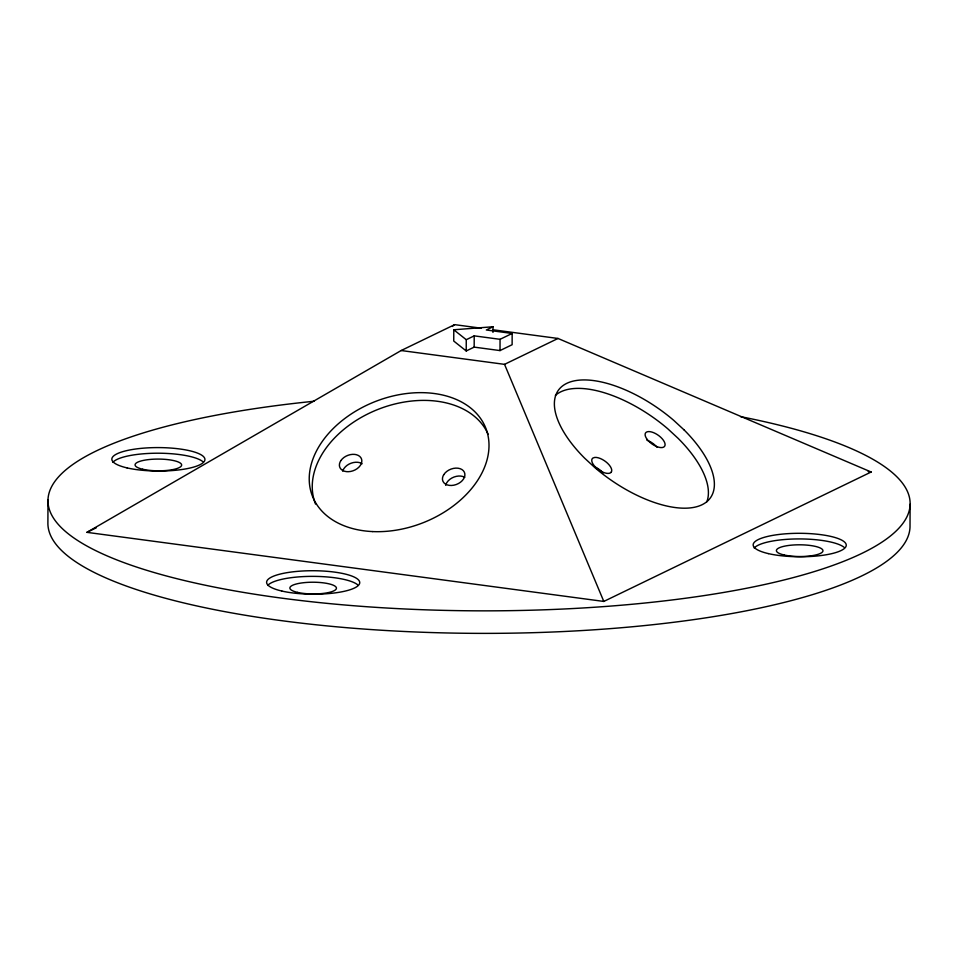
<?xml version="1.0" encoding="UTF-8"?>
<svg xmlns="http://www.w3.org/2000/svg" width="958" height="958" viewBox="0 0 958 958"><rect width="100%" height="100%" fill="white"/><g stroke="black" fill="none" stroke-linecap="round" stroke-linejoin="round"><path stroke-width="1.44" d="M47.984 500.1L47.9 522.625A431.076 108.661 0.2 0 0 476.33 633.358A431.076 108.661 0.2 0 0 910.016 526.78L910.1 504.255M492.999 326.762L453.781 329.78L453.745 341.048L466.223 350.963L474.174 347.119L500.016 350.58L512.123 344.712L512.159 333.456L486.317 329.995L492.999 326.762L492.975 332.39M466.223 350.963L466.259 339.707L453.781 329.78M474.174 347.119L474.21 335.863L500.052 339.312L512.159 333.456M500.016 350.58L500.052 339.312M452.308 326.462L454.643 324.642L481.215 328.199M493.035 329.78L558.011 338.461L871.157 472.007L603.803 601.432L86.915 532.349L401.163 350.532L454.643 324.642M466.259 339.707L474.21 335.863M86.915 532.349L96.327 527.786M401.163 350.532L504.543 364.351L558.011 338.461M868.199 471.611L871.157 472.007M504.543 364.351L603.803 601.432M555.377 395.403A93.106 42.93 35.2 0 1 667.714 428.729L678.12 438.345A93.106 42.93 35.2 0 1 706.812 501.836M315.517 504.052A93.106 65.144 -21.4 0 1 377.153 409.737A93.106 65.144 -21.4 0 1 488.197 434.405M740.546 416.646A431.076 108.661 0.2 0 1 770.759 583.135A431.076 108.661 0.2 0 1 115.583 559.412A431.076 108.661 0.2 0 1 314.32 401.222M342.736 471.132A11.64 8.143 -21.4 0 1 343.251 469.767L344.03 468.438A11.64 8.143 -21.4 0 1 357.837 462.307L359.418 462.594A11.64 8.143 -21.4 0 1 362.124 463.768M445.686 485.347A11.64 8.143 -21.4 0 1 446.117 483.982L446.811 482.64A11.64 8.143 -21.4 0 1 464.798 477.3M646.949 440.237A11.64 5.365 35.2 0 1 656.949 447.17M594.523 466.786A11.64 5.365 35.2 0 1 600.606 470.51L601.923 471.707A11.64 5.365 35.2 0 1 603.097 472.941M112.876 462.295A46.559 11.736 0.2 0 1 156.202 453.218A46.559 11.736 0.2 0 1 202.725 461.54M754.197 548.012A46.559 11.736 0.2 0 1 797.523 538.935A46.559 11.736 0.2 0 1 844.046 547.258M267.677 585.434A46.559 11.736 0.2 0 1 311.003 576.369A46.559 11.736 0.2 0 1 357.526 584.679M443.722 474.737L443.027 476.078A11.64 8.143 -21.4 0 0 449.254 485.371A11.64 8.143 -21.4 0 0 463.624 478.856L464.319 477.503A11.64 8.143 -21.4 0 0 458.08 468.211A11.64 8.143 -21.4 0 0 443.722 474.737M340.928 460.535L340.162 461.864A11.64 8.143 -21.4 0 0 346.485 471.635L348.173 471.707A11.64 8.143 -21.4 0 0 360.292 465.504L361.058 464.163A11.64 8.143 -21.4 0 0 356.316 454.691L354.735 454.403A11.64 8.143 -21.4 0 0 340.928 460.535M611.204 472.198L610.581 472.785A11.64 5.365 35.2 0 1 597.062 468.558L595.732 467.372A11.64 5.365 35.2 0 1 592.918 458.032L594.798 457.421A11.64 5.365 35.2 0 1 606.438 462.247L607.767 463.444A11.64 5.365 35.2 0 1 611.204 472.198M684.084 429.914L673.666 420.299A93.106 42.93 35.2 0 0 568.022 382.781A93.106 42.93 35.2 0 0 584.679 458.211L595.086 467.827A93.106 42.93 35.2 0 0 700.741 505.333A93.106 42.93 35.2 0 0 684.084 429.914M647.273 439.542A11.64 5.365 35.2 0 0 664.397 446.56A11.64 5.365 35.2 0 0 653.607 432.669A11.64 5.365 35.2 0 0 647.273 439.542M372.722 531.582A93.106 65.144 -21.4 0 0 486.724 430.765A93.106 65.144 -21.4 0 0 337.887 424.154A93.106 65.144 -21.4 0 0 372.722 531.582M127.019 467.887A46.559 11.736 0.2 0 0 203.85 461.984A46.559 11.736 0.2 0 0 144.263 448.093A46.559 11.736 0.2 0 0 127.019 467.887M768.34 553.604A46.559 11.736 0.2 0 0 845.184 547.689A46.559 11.736 0.2 0 0 785.584 533.81A46.559 11.736 0.2 0 0 768.34 553.604M281.82 591.038A46.559 11.736 0.2 0 0 358.651 585.122A46.559 11.736 0.2 0 0 299.064 571.231A46.559 11.736 0.2 0 0 281.82 591.038M142.682 469.24A23.279 5.868 0.2 0 0 181.098 466.283A23.279 5.868 0.2 0 0 151.304 459.337A23.279 5.868 0.2 0 0 142.682 469.24M784.003 554.957A23.279 5.868 0.2 0 0 822.419 552A23.279 5.868 0.2 0 0 792.625 545.054A23.279 5.868 0.2 0 0 784.003 554.957M297.471 592.379A23.279 5.868 0.2 0 0 335.899 589.421A23.279 5.868 0.2 0 0 306.105 582.476A23.279 5.868 0.2 0 0 297.471 592.379"/></g></svg>
